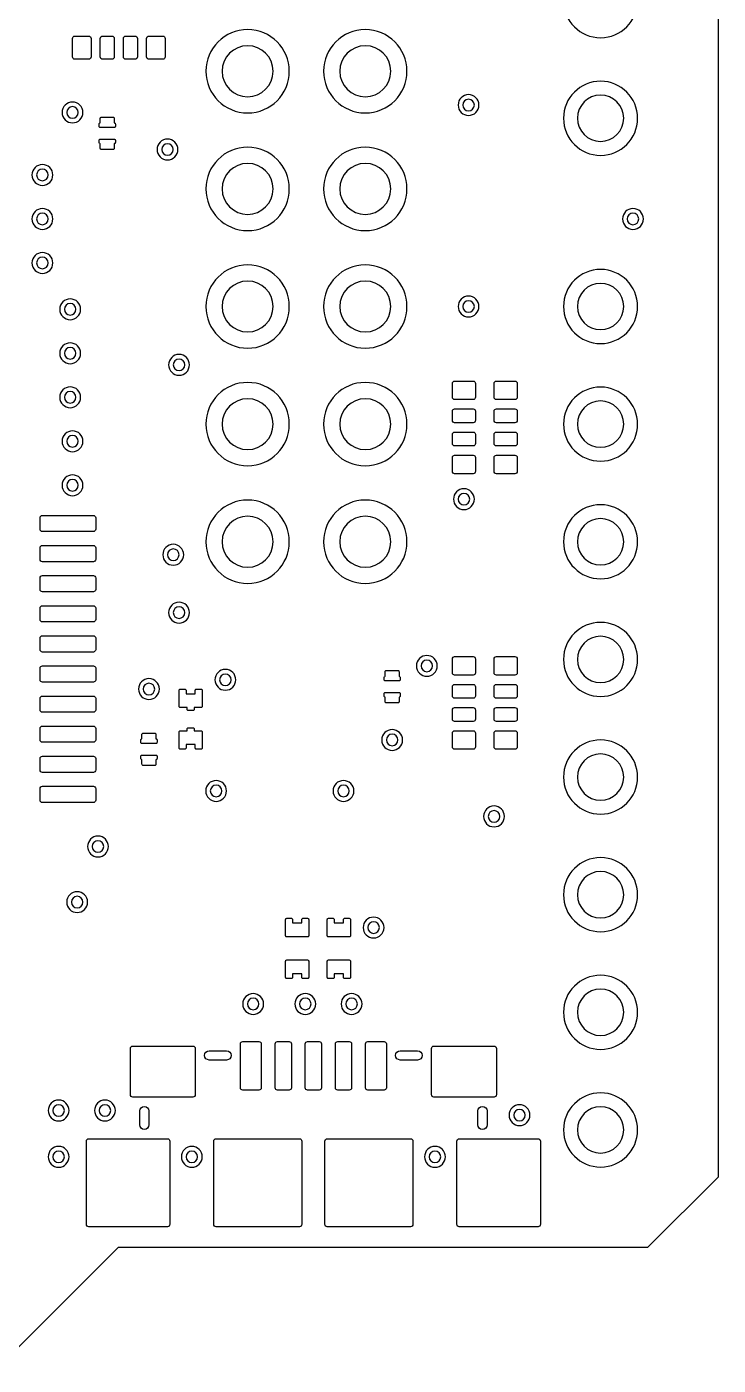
# Model space of a CAD drawing. Extents: x 0 to 53.3, y 0 to 68.6.
# Drawn here: x 38.41 to 53.34, y 0 to 28.9 of the extents above; entities that cross this region are included whole.
import ezdxf

# ---------------------------------------------------------------- set-up
doc = ezdxf.new("R2010")
doc.units = 0
for name, color, linetype in [('HOLE_1_4', 7, 'CONTINUOUS'), ('NC_Resist-B', 111, 'CONTINUOUS'), ('NC_Symbol-B', 140, 'CONTINUOUS'), ('OUTLINE', 7, 'CONTINUOUS')]:
    doc.layers.add(name, color=color, linetype=linetype)

msp = doc.modelspace()

# ---------------------------------------------------------------- linework, layer by layer
at = {"layer": 'HOLE_1_4'}
for points in [[(43.73, 27.94, 1), (42.63, 27.94, 1), (43.73, 27.94)], [(46.27, 27.94, 1), (45.17, 27.94, 1), (46.27, 27.94)], [(39.525, 27.05, 1), (39.275, 27.05, 1), (39.525, 27.05)], [(48.075, 27.21, 1), (47.825, 27.21, 1), (48.075, 27.21)], [(51.3, 26.924, 1), (50.3, 26.924, 1), (51.3, 26.924)], [(41.575, 26.25, 1), (41.325, 26.25, 1), (41.575, 26.25)], [(38.875, 25.7, 1), (38.625, 25.7, 1), (38.875, 25.7)], [(43.73, 25.4, 1), (42.63, 25.4, 1), (43.73, 25.4)], [(46.27, 25.4, 1), (45.17, 25.4, 1), (46.27, 25.4)], [(38.875, 24.75, 1), (38.625, 24.75, 1), (38.875, 24.75)], [(51.625, 24.75, 1), (51.375, 24.75, 1), (51.625, 24.75)], [(38.875, 23.8, 1), (38.625, 23.8, 1), (38.875, 23.8)], [(43.73, 22.86, 1), (42.63, 22.86, 1), (43.73, 22.86)], [(46.27, 22.86, 1), (45.17, 22.86, 1), (46.27, 22.86)], [(51.3, 22.86, 1), (50.3, 22.86, 1), (51.3, 22.86)], [(39.475, 22.8, 1), (39.225, 22.8, 1), (39.475, 22.8)], [(48.075, 22.86, 1), (47.825, 22.86, 1), (48.075, 22.86)], [(39.475, 21.85, 1), (39.225, 21.85, 1), (39.475, 21.85)], [(41.825, 21.6, 1), (41.575, 21.6, 1), (41.825, 21.6)], [(39.475, 20.9, 1), (39.225, 20.9, 1), (39.475, 20.9)], [(43.73, 20.32, 1), (42.63, 20.32, 1), (43.73, 20.32)], [(46.27, 20.32, 1), (45.17, 20.32, 1), (46.27, 20.32)], [(51.3, 20.32, 1), (50.3, 20.32, 1), (51.3, 20.32)], [(39.525, 19.95, 1), (39.275, 19.95, 1), (39.525, 19.95)], [(39.525, 19, 1), (39.275, 19, 1), (39.525, 19)], [(47.975, 18.7, 1), (47.725, 18.7, 1), (47.975, 18.7)], [(43.73, 17.78, 1), (42.63, 17.78, 1), (43.73, 17.78)], [(46.27, 17.78, 1), (45.17, 17.78, 1), (46.27, 17.78)], [(51.3, 17.78, 1), (50.3, 17.78, 1), (51.3, 17.78)], [(41.7, 17.5, 1), (41.45, 17.5, 1), (41.7, 17.5)], [(41.825, 16.25, 1), (41.575, 16.25, 1), (41.825, 16.25)], [(51.3, 15.24, 1), (50.3, 15.24, 1), (51.3, 15.24)], [(47.175, 15.1, 1), (46.925, 15.1, 1), (47.175, 15.1)], [(42.825, 14.8, 1), (42.575, 14.8, 1), (42.825, 14.8)], [(41.175, 14.6, 1), (40.925, 14.6, 1), (41.175, 14.6)], [(46.425, 13.5, 1), (46.175, 13.5, 1), (46.425, 13.5)], [(51.3, 12.7, 1), (50.3, 12.7, 1), (51.3, 12.7)], [(42.625, 12.4, 1), (42.375, 12.4, 1), (42.625, 12.4)], [(45.375, 12.4, 1), (45.125, 12.4, 1), (45.375, 12.4)], [(48.625, 11.85, 1), (48.375, 11.85, 1), (48.625, 11.85)], [(40.075, 11.2, 1), (39.825, 11.2, 1), (40.075, 11.2)], [(51.3, 10.16, 1), (50.3, 10.16, 1), (51.3, 10.16)], [(39.625, 10, 1), (39.375, 10, 1), (39.625, 10)], [(46.025, 9.45, 1), (45.775, 9.45, 1), (46.025, 9.45)], [(51.3, 7.62, 1), (50.3, 7.62, 1), (51.3, 7.62)], [(43.425, 7.8, 1), (43.175, 7.8, 1), (43.425, 7.8)], [(44.55, 7.8, 1), (44.3, 7.8, 1), (44.55, 7.8)], [(45.55, 7.8, 1), (45.3, 7.8, 1), (45.55, 7.8)], [(39.225, 5.5, 1), (38.975, 5.5, 1), (39.225, 5.5)], [(40.225, 5.5, 1), (39.975, 5.5, 1), (40.225, 5.5)], [(49.175, 5.4, 1), (48.925, 5.4, 1), (49.175, 5.4)], [(51.3, 5.08, 1), (50.3, 5.08, 1), (51.3, 5.08)], [(39.225, 4.5, 1), (38.975, 4.5, 1), (39.225, 4.5)], [(42.1, 4.5, 1), (41.85, 4.5, 1), (42.1, 4.5)], [(47.35, 4.5, 1), (47.1, 4.5, 1), (47.35, 4.5)]]:
    msp.add_lwpolyline(points, format="xyb", close=True, dxfattribs=at)
at = {"layer": 'NC_Resist-B'}
for points in [[(50.8, 28.664, 1), (50.8, 30.264, 1), (50.8, 28.664)], [(39.8, 28.25, -0.414214), (39.75, 28.2), (39.45, 28.2, -0.414214), (39.4, 28.25), (39.4, 28.65, -0.414214), (39.45, 28.7), (39.75, 28.7, -0.414214), (39.8, 28.65)], [(40, 28.65, -0.414214), (40.05, 28.7), (40.25, 28.7, -0.414214), (40.3, 28.65), (40.3, 28.25, -0.414214), (40.25, 28.2), (40.05, 28.2, -0.414214), (40, 28.25)], [(40.5, 28.65, -0.414214), (40.55, 28.7), (40.75, 28.7, -0.414214), (40.8, 28.65), (40.8, 28.25, -0.414214), (40.75, 28.2), (40.55, 28.2, -0.414214), (40.5, 28.25)], [(41.4, 28.25, -0.414214), (41.35, 28.2), (41.05, 28.2, -0.414214), (41, 28.25), (41, 28.65, -0.414214), (41.05, 28.7), (41.35, 28.7, -0.414214), (41.4, 28.65)], [(42.28, 27.94, 1), (44.08, 27.94, 1), (42.28, 27.94)], [(46.62, 27.94, 1), (44.82, 27.94, 1), (46.62, 27.94)], [(50.8, 26.124, 1), (50.8, 27.724, 1), (50.8, 26.124)], [(39.625, 27.05, 1), (39.175, 27.05, 1), (39.625, 27.05)], [(48.175, 27.21, 1), (47.725, 27.21, 1), (48.175, 27.21)], [(40, 26.925, -0.414214), (40.025, 26.95), (40.275, 26.95, -0.414214), (40.3, 26.925), (40.3, 26.825), (40.3, 26.825, -0.414214), (40.325, 26.8), (40.325, 26.75, -0.414214), (40.3, 26.725), (40, 26.725, -0.414214), (39.975, 26.75), (39.975, 26.8, -0.414214), (40, 26.825)], [(40.3, 26.275, -0.414214), (40.275, 26.25), (40.025, 26.25, -0.414214), (40, 26.275), (40, 26.375), (40, 26.375, -0.414214), (39.975, 26.4), (39.975, 26.45, -0.414214), (40, 26.475), (40.3, 26.475, -0.414214), (40.325, 26.45), (40.325, 26.4, -0.414214), (40.3, 26.375)], [(41.675, 26.25, 1), (41.225, 26.25, 1), (41.675, 26.25)], [(42.28, 25.4, 1), (44.08, 25.4, 1), (42.28, 25.4)], [(46.62, 25.4, 1), (44.82, 25.4, 1), (46.62, 25.4)], [(38.975, 25.7, 1), (38.525, 25.7, 1), (38.975, 25.7)], [(38.975, 24.75, 1), (38.525, 24.75, 1), (38.975, 24.75)], [(51.725, 24.75, 1), (51.275, 24.75, 1), (51.725, 24.75)], [(38.975, 23.8, 1), (38.525, 23.8, 1), (38.975, 23.8)], [(42.28, 22.86, 1), (44.08, 22.86, 1), (42.28, 22.86)], [(46.62, 22.86, 1), (44.82, 22.86, 1), (46.62, 22.86)], [(50.8, 22.06, 1), (50.8, 23.66, 1), (50.8, 22.06)], [(39.575, 22.8, 1), (39.125, 22.8, 1), (39.575, 22.8)], [(48.175, 22.86, 1), (47.725, 22.86, 1), (48.175, 22.86)], [(39.575, 21.85, 1), (39.125, 21.85, 1), (39.575, 21.85)], [(41.925, 21.6, 1), (41.475, 21.6, 1), (41.925, 21.6)], [(39.575, 20.9, 1), (39.125, 20.9, 1), (39.575, 20.9)], [(42.28, 20.32, 1), (44.08, 20.32, 1), (42.28, 20.32)], [(46.62, 20.32, 1), (44.82, 20.32, 1), (46.62, 20.32)], [(47.65, 20.85, -0.414214), (47.6, 20.9), (47.6, 21.2, -0.414214), (47.65, 21.25), (48.05, 21.25, -0.414214), (48.1, 21.2), (48.1, 20.9, -0.414214), (48.05, 20.85)], [(48.95, 21.25, -0.414214), (49, 21.2), (49, 20.9, -0.414214), (48.95, 20.85), (48.55, 20.85, -0.414214), (48.5, 20.9), (48.5, 21.2, -0.414214), (48.55, 21.25)], [(50.8, 19.52, 1), (50.8, 21.12, 1), (50.8, 19.52)], [(48.05, 20.65, -0.414214), (48.1, 20.6), (48.1, 20.4, -0.414214), (48.05, 20.35), (47.65, 20.35, -0.414214), (47.6, 20.4), (47.6, 20.6, -0.414214), (47.65, 20.65)], [(48.95, 20.65, -0.414214), (49, 20.6), (49, 20.4, -0.414214), (48.95, 20.35), (48.55, 20.35, -0.414214), (48.5, 20.4), (48.5, 20.6, -0.414214), (48.55, 20.65)], [(39.625, 19.95, 1), (39.175, 19.95, 1), (39.625, 19.95)], [(48.05, 20.15, -0.414214), (48.1, 20.1), (48.1, 19.9, -0.414214), (48.05, 19.85), (47.65, 19.85, -0.414214), (47.6, 19.9), (47.6, 20.1, -0.414214), (47.65, 20.15)], [(48.95, 20.15, -0.414214), (49, 20.1), (49, 19.9, -0.414214), (48.95, 19.85), (48.55, 19.85, -0.414214), (48.5, 19.9), (48.5, 20.1, -0.414214), (48.55, 20.15)], [(47.65, 19.25, -0.414214), (47.6, 19.3), (47.6, 19.6, -0.414214), (47.65, 19.65), (48.05, 19.65, -0.414214), (48.1, 19.6), (48.1, 19.3, -0.414214), (48.05, 19.25)], [(48.95, 19.65, -0.414214), (49, 19.6), (49, 19.3, -0.414214), (48.95, 19.25), (48.55, 19.25, -0.414214), (48.5, 19.3), (48.5, 19.6, -0.414214), (48.55, 19.65)], [(39.625, 19, 1), (39.175, 19, 1), (39.625, 19)], [(48.075, 18.7, 1), (47.625, 18.7, 1), (48.075, 18.7)], [(42.28, 17.78, 1), (44.08, 17.78, 1), (42.28, 17.78)], [(46.62, 17.78, 1), (44.82, 17.78, 1), (46.62, 17.78)], [(50.8, 16.98, 1), (50.8, 18.58, 1), (50.8, 16.98)], [(39.85, 18.35, -0.414214), (39.9, 18.3), (39.9, 18.05, -0.414214), (39.85, 18), (38.75, 18, -0.414214), (38.7, 18.05), (38.7, 18.3, -0.414214), (38.75, 18.35)], [(39.85, 17.7, -0.414214), (39.9, 17.65), (39.9, 17.4, -0.414214), (39.85, 17.35), (38.75, 17.35, -0.414214), (38.7, 17.4), (38.7, 17.65, -0.414214), (38.75, 17.7)], [(41.8, 17.5, 1), (41.35, 17.5, 1), (41.8, 17.5)], [(39.85, 17.05, -0.414214), (39.9, 17), (39.9, 16.75, -0.414214), (39.85, 16.7), (38.75, 16.7, -0.414214), (38.7, 16.75), (38.7, 17, -0.414214), (38.75, 17.05)], [(41.925, 16.25, 1), (41.475, 16.25, 1), (41.925, 16.25)], [(39.85, 16.4, -0.414214), (39.9, 16.35), (39.9, 16.1, -0.414214), (39.85, 16.05), (38.75, 16.05, -0.414214), (38.7, 16.1), (38.7, 16.35, -0.414214), (38.75, 16.4)], [(50.8, 14.44, 1), (50.8, 16.04, 1), (50.8, 14.44)], [(39.85, 15.75, -0.414214), (39.9, 15.7), (39.9, 15.45, -0.414214), (39.85, 15.4), (38.75, 15.4, -0.414214), (38.7, 15.45), (38.7, 15.7, -0.414214), (38.75, 15.75)], [(47.275, 15.1, 1), (46.825, 15.1, 1), (47.275, 15.1)], [(39.85, 15.1, -0.414214), (39.9, 15.05), (39.9, 14.8, -0.414214), (39.85, 14.75), (38.75, 14.75, -0.414214), (38.7, 14.8), (38.7, 15.05, -0.414214), (38.75, 15.1)], [(47.65, 14.9, -0.414214), (47.6, 14.95), (47.6, 15.25, -0.414214), (47.65, 15.3), (48.05, 15.3, -0.414214), (48.1, 15.25), (48.1, 14.95, -0.414214), (48.05, 14.9)], [(48.95, 15.3, -0.414214), (49, 15.25), (49, 14.95, -0.414214), (48.95, 14.9), (48.55, 14.9, -0.414214), (48.5, 14.95), (48.5, 15.25, -0.414214), (48.55, 15.3)], [(41.275, 14.6, 1), (40.825, 14.6, 1), (41.275, 14.6)], [(42.925, 14.8, 1), (42.475, 14.8, 1), (42.925, 14.8)], [(46.15, 14.975, -0.414214), (46.175, 15), (46.425, 15, -0.414214), (46.45, 14.975), (46.45, 14.875), (46.45, 14.875, -0.414214), (46.475, 14.85), (46.475, 14.8, -0.414214), (46.45, 14.775), (46.15, 14.775, -0.414214), (46.125, 14.8), (46.125, 14.85, -0.414214), (46.15, 14.875)], [(39.85, 14.45, -0.414214), (39.9, 14.4), (39.9, 14.15, -0.414214), (39.85, 14.1), (38.75, 14.1, -0.414214), (38.7, 14.15), (38.7, 14.4, -0.414214), (38.75, 14.45)], [(42.025, 14.2), (42.025, 14.1625, -0.414214), (42, 14.1375), (41.9, 14.1375, -0.414214), (41.875, 14.1625), (41.875, 14.2), (41.725, 14.2, -0.414214), (41.7, 14.225), (41.7, 14.575, -0.414214), (41.725, 14.6), (41.825, 14.6, -0.414214), (41.85, 14.575), (41.85, 14.5), (42.05, 14.5), (42.05, 14.575, -0.414214), (42.075, 14.6), (42.175, 14.6, -0.414214), (42.2, 14.575), (42.2, 14.225, -0.414214), (42.175, 14.2)], [(46.45, 14.325, -0.414214), (46.425, 14.3), (46.175, 14.3, -0.414214), (46.15, 14.325), (46.15, 14.425), (46.15, 14.425, -0.414214), (46.125, 14.45), (46.125, 14.5, -0.414214), (46.15, 14.525), (46.45, 14.525, -0.414214), (46.475, 14.5), (46.475, 14.45, -0.414214), (46.45, 14.425)], [(48.05, 14.7, -0.414214), (48.1, 14.65), (48.1, 14.45, -0.414214), (48.05, 14.4), (47.65, 14.4, -0.414214), (47.6, 14.45), (47.6, 14.65, -0.414214), (47.65, 14.7)], [(48.95, 14.7, -0.414214), (49, 14.65), (49, 14.45, -0.414214), (48.95, 14.4), (48.55, 14.4, -0.414214), (48.5, 14.45), (48.5, 14.65, -0.414214), (48.55, 14.7)], [(48.05, 14.2, -0.414214), (48.1, 14.15), (48.1, 13.95, -0.414214), (48.05, 13.9), (47.65, 13.9, -0.414214), (47.6, 13.95), (47.6, 14.15, -0.414214), (47.65, 14.2)], [(48.95, 14.2, -0.414214), (49, 14.15), (49, 13.95, -0.414214), (48.95, 13.9), (48.55, 13.9, -0.414214), (48.5, 13.95), (48.5, 14.15, -0.414214), (48.55, 14.2)], [(39.85, 13.8, -0.414214), (39.9, 13.75), (39.9, 13.5, -0.414214), (39.85, 13.45), (38.75, 13.45, -0.414214), (38.7, 13.5), (38.7, 13.75, -0.414214), (38.75, 13.8)], [(40.9, 13.625, -0.414214), (40.925, 13.65), (41.175, 13.65, -0.414214), (41.2, 13.625), (41.2, 13.525), (41.2, 13.525, -0.414214), (41.225, 13.5), (41.225, 13.45, -0.414214), (41.2, 13.425), (40.9, 13.425, -0.414214), (40.875, 13.45), (40.875, 13.5, -0.414214), (40.9, 13.525)], [(41.875, 13.7), (41.875, 13.7375, -0.414214), (41.9, 13.7625), (42, 13.7625, -0.414214), (42.025, 13.7375), (42.025, 13.7), (42.175, 13.7, -0.414214), (42.2, 13.675), (42.2, 13.325, -0.414214), (42.175, 13.3), (42.075, 13.3, -0.414214), (42.05, 13.325), (42.05, 13.4), (41.85, 13.4), (41.85, 13.325, -0.414214), (41.825, 13.3), (41.725, 13.3, -0.414214), (41.7, 13.325), (41.7, 13.675, -0.414214), (41.725, 13.7)], [(46.525, 13.5, 1), (46.075, 13.5, 1), (46.525, 13.5)], [(47.65, 13.3, -0.414214), (47.6, 13.35), (47.6, 13.65, -0.414214), (47.65, 13.7), (48.05, 13.7, -0.414214), (48.1, 13.65), (48.1, 13.35, -0.414214), (48.05, 13.3)], [(48.95, 13.7, -0.414214), (49, 13.65), (49, 13.35, -0.414214), (48.95, 13.3), (48.55, 13.3, -0.414214), (48.5, 13.35), (48.5, 13.65, -0.414214), (48.55, 13.7)], [(50.8, 11.9, 1), (50.8, 13.5, 1), (50.8, 11.9)], [(39.85, 13.15, -0.414214), (39.9, 13.1), (39.9, 12.85, -0.414214), (39.85, 12.8), (38.75, 12.8, -0.414214), (38.7, 12.85), (38.7, 13.1, -0.414214), (38.75, 13.15)], [(41.2, 12.975, -0.414214), (41.175, 12.95), (40.925, 12.95, -0.414214), (40.9, 12.975), (40.9, 13.075), (40.9, 13.075, -0.414214), (40.875, 13.1), (40.875, 13.15, -0.414214), (40.9, 13.175), (41.2, 13.175, -0.414214), (41.225, 13.15), (41.225, 13.1, -0.414214), (41.2, 13.075)], [(38.75, 12.15, -0.414214), (38.7, 12.2), (38.7, 12.45, -0.414214), (38.75, 12.5), (39.85, 12.5, -0.414214), (39.9, 12.45), (39.9, 12.2, -0.414214), (39.85, 12.15)], [(42.725, 12.4, 1), (42.275, 12.4, 1), (42.725, 12.4)], [(45.475, 12.4, 1), (45.025, 12.4, 1), (45.475, 12.4)], [(48.725, 11.85, 1), (48.275, 11.85, 1), (48.725, 11.85)], [(40.175, 11.2, 1), (39.725, 11.2, 1), (40.175, 11.2)], [(50.8, 9.36, 1), (50.8, 10.96, 1), (50.8, 9.36)], [(39.725, 10, 1), (39.275, 10, 1), (39.725, 10)], [(44.025, 9.25, -0.414214), (44, 9.275), (44, 9.625, -0.414214), (44.025, 9.65), (44.125, 9.65, -0.414214), (44.15, 9.625), (44.15, 9.55), (44.35, 9.55), (44.35, 9.625, -0.414214), (44.375, 9.65), (44.475, 9.65, -0.414214), (44.5, 9.625), (44.5, 9.275, -0.414214), (44.475, 9.25)], [(44.925, 9.25, -0.414214), (44.9, 9.275), (44.9, 9.625, -0.414214), (44.925, 9.65), (45.025, 9.65, -0.414214), (45.05, 9.625), (45.05, 9.55), (45.25, 9.55), (45.25, 9.625, -0.414214), (45.275, 9.65), (45.375, 9.65, -0.414214), (45.4, 9.625), (45.4, 9.275, -0.414214), (45.375, 9.25)], [(46.125, 9.45, 1), (45.675, 9.45, 1), (46.125, 9.45)], [(44.475, 8.75, -0.414214), (44.5, 8.725), (44.5, 8.375, -0.414214), (44.475, 8.35), (44.375, 8.35, -0.414214), (44.35, 8.375), (44.35, 8.45), (44.15, 8.45), (44.15, 8.375, -0.414214), (44.125, 8.35), (44.025, 8.35, -0.414214), (44, 8.375), (44, 8.725, -0.414214), (44.025, 8.75)], [(45.375, 8.75, -0.414214), (45.4, 8.725), (45.4, 8.375, -0.414214), (45.375, 8.35), (45.275, 8.35, -0.414214), (45.25, 8.375), (45.25, 8.45), (45.05, 8.45), (45.05, 8.375, -0.414214), (45.025, 8.35), (44.925, 8.35, -0.414214), (44.9, 8.375), (44.9, 8.725, -0.414214), (44.925, 8.75)], [(50.8, 6.82, 1), (50.8, 8.42, 1), (50.8, 6.82)], [(43.525, 7.8, 1), (43.075, 7.8, 1), (43.525, 7.8)], [(44.65, 7.8, 1), (44.2, 7.8, 1), (44.65, 7.8)], [(45.65, 7.8, 1), (45.2, 7.8, 1), (45.65, 7.8)], [(43.025, 6.94, -0.414214), (43.075, 6.99), (43.425, 6.99, -0.414214), (43.475, 6.94), (43.475, 5.99, -0.414214), (43.425, 5.94), (43.075, 5.94, -0.414214), (43.025, 5.99)], [(43.775, 6.94, -0.414214), (43.825, 6.99), (44.075, 6.99, -0.414214), (44.125, 6.94), (44.125, 5.99, -0.414214), (44.075, 5.94), (43.825, 5.94, -0.414214), (43.775, 5.99)], [(44.425, 6.94, -0.414214), (44.475, 6.99), (44.725, 6.99, -0.414214), (44.775, 6.94), (44.775, 5.99, -0.414214), (44.725, 5.94), (44.475, 5.94, -0.414214), (44.425, 5.99)], [(45.075, 6.94, -0.414214), (45.125, 6.99), (45.375, 6.99, -0.414214), (45.425, 6.94), (45.425, 5.99, -0.414214), (45.375, 5.94), (45.125, 5.94, -0.414214), (45.075, 5.99)], [(45.725, 6.94, -0.414214), (45.775, 6.99), (46.125, 6.99, -0.414214), (46.175, 6.94), (46.175, 5.99, -0.414214), (46.125, 5.94), (45.775, 5.94, -0.414214), (45.725, 5.99)], [(42, 6.89, -0.414214), (42.05, 6.84), (42.05, 5.84, -0.414214), (42, 5.79), (40.7, 5.79, -0.414214), (40.65, 5.84), (40.65, 6.84, -0.414214), (40.7, 6.89)], [(47.2, 5.79, -0.414214), (47.15, 5.84), (47.15, 6.84, -0.414214), (47.2, 6.89), (48.5, 6.89, -0.414214), (48.55, 6.84), (48.55, 5.84, -0.414214), (48.5, 5.79)], [(50.8, 4.28, 1), (50.8, 5.88, 1), (50.8, 4.28)], [(39.325, 5.5, 1), (38.875, 5.5, 1), (39.325, 5.5)], [(40.325, 5.5, 1), (39.875, 5.5, 1), (40.325, 5.5)], [(49.275, 5.4, 1), (48.825, 5.4, 1), (49.275, 5.4)], [(39.325, 4.5, 1), (38.875, 4.5, 1), (39.325, 4.5)], [(39.7, 4.84, -0.414214), (39.75, 4.89), (41.45, 4.89, -0.414214), (41.5, 4.84), (41.5, 3.04, -0.414214), (41.45, 2.99), (39.75, 2.99, -0.414214), (39.7, 3.04)], [(42.2, 4.5, 1), (41.75, 4.5, 1), (42.2, 4.5)], [(42.45, 4.84, -0.414214), (42.5, 4.89), (44.3, 4.89, -0.414214), (44.35, 4.84), (44.35, 3.04, -0.414214), (44.3, 2.99), (42.5, 2.99, -0.414214), (42.45, 3.04)], [(44.85, 4.84, -0.414214), (44.9, 4.89), (46.7, 4.89, -0.414214), (46.75, 4.84), (46.75, 3.04, -0.414214), (46.7, 2.99), (44.9, 2.99, -0.414214), (44.85, 3.04)], [(47.45, 4.5, 1), (47, 4.5, 1), (47.45, 4.5)], [(47.7, 4.84, -0.414214), (47.75, 4.89), (49.45, 4.89, -0.414214), (49.5, 4.84), (49.5, 3.04, -0.414214), (49.45, 2.99), (47.75, 2.99, -0.414214), (47.7, 3.04)]]:
    msp.add_lwpolyline(points, format="xyb", close=True, dxfattribs=at)
at = {"layer": 'NC_Symbol-B'}
for points in [[(42.35, 6.59, -1), (42.35, 6.79), (42.725, 6.79, -1), (42.725, 6.59)], [(46.85, 6.79, -1), (46.85, 6.59), (46.475, 6.59, -1), (46.475, 6.79)], [(40.85, 5.49, -1), (41.05, 5.49), (41.05, 5.19, -1), (40.85, 5.19)], [(48.35, 5.19, -1), (48.15, 5.19), (48.15, 5.49, -1), (48.35, 5.49)]]:
    msp.add_lwpolyline(points, format="xyb", close=True, dxfattribs=at)
at = {"layer": 'OUTLINE'}
msp.add_lwpolyline([(2.54, 2.54), (1, 2.54, -0.414214), (0, 3.54), (0, 67.58, -0.414214), (1, 68.58), (22.44699, 68.58, 0.267948), (22.88, 68.33), (25.38, 68.33, 0.267948), (25.81301, 68.58), (52.34, 68.58, -0.414214), (53.34, 67.58), (53.34, 4.064), (51.816, 2.54), (40.386, 2.54), (38.13889, 0.29289, -0.19891), (37.43179, 0), (5.49421, 0, -0.19891), (4.78711, 0.29289)], format="xyb", close=True, dxfattribs=at)

doc.saveas('drawing.dxf')
